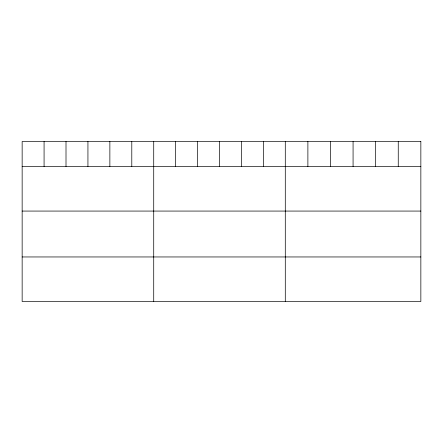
<?xml version="1.0" encoding="UTF-8"?>
<svg xmlns="http://www.w3.org/2000/svg" width="443" height="443" viewBox="0 0 443 443"><rect width="100%" height="100%" fill="white"/><g stroke="black" fill="none" stroke-linecap="round" stroke-linejoin="round"><path stroke-width="0.66" d="M22.15 166.524L420.85 166.524M22.15 211.067L420.85 211.067M22.15 256.957L420.85 256.957M398.257 141.5L398.257 166.524M375.664 141.5L375.664 166.524M353.071 141.5L353.071 166.524M330.478 141.5L330.478 166.524M307.885 141.5L307.885 166.524M285.292 141.5L285.292 301.5M263.363 141.5L263.363 166.524M241.435 141.5L241.435 166.524M219.506 141.5L219.506 166.524M197.578 141.5L197.578 166.524M175.649 141.5L175.649 166.524M153.721 141.5L153.721 301.5M131.792 141.5L131.792 166.524M109.864 141.5L109.864 166.524M87.936 141.5L87.936 166.524M66.007 141.5L66.007 166.524M44.078 141.5L44.078 166.524M420.85 141.5L22.15 141.5L22.15 301.5L420.85 301.5L420.85 141.5"/></g></svg>
